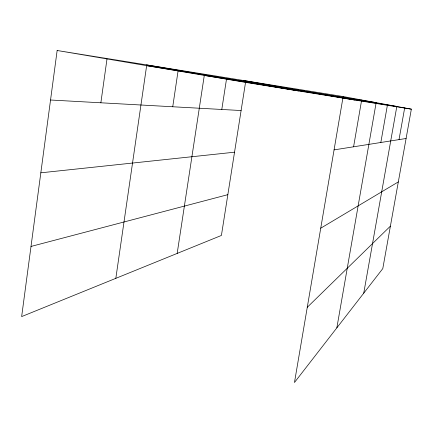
<?xml version="1.0" encoding="UTF-8"?>
<svg xmlns="http://www.w3.org/2000/svg" width="433" height="433" viewBox="0 0 433 433"><rect width="100%" height="100%" fill="white"/><g stroke="black" fill="none" stroke-linecap="round" stroke-linejoin="round"><path stroke-width="0.65" d="M57.145 50.493L21.65 316.593L221.415 235.449L245.543 82.384L57.145 50.493L343.147 96.543L411.35 109.154L382.794 268.595L294.467 382.507L343.147 96.543M100.867 102.789L107 58.931M115.828 278.338L146.646 65.643L376.153 102.648L336.847 327.851M172.74 106.756L178.071 70.958M177.173 253.419L204.289 75.396L396.823 106.469L363.742 293.168M221.793 109.468L226.497 79.158M353.582 146.798L361.669 99.969M380.834 142.489L387.475 104.737M399.02 139.615L404.671 107.92M307.273 307.278L390.398 226.14M320.734 228.196L398.317 181.909M31.008 246.442L227.845 194.666M334.065 149.883L406.094 138.495M40.826 172.816L234.54 152.194M50.542 100.012L241.105 110.534M245.543 82.384L411.35 109.154M146.5 64.88L298.618 90.952M243.6 80.516L354.968 100.05"/></g></svg>
